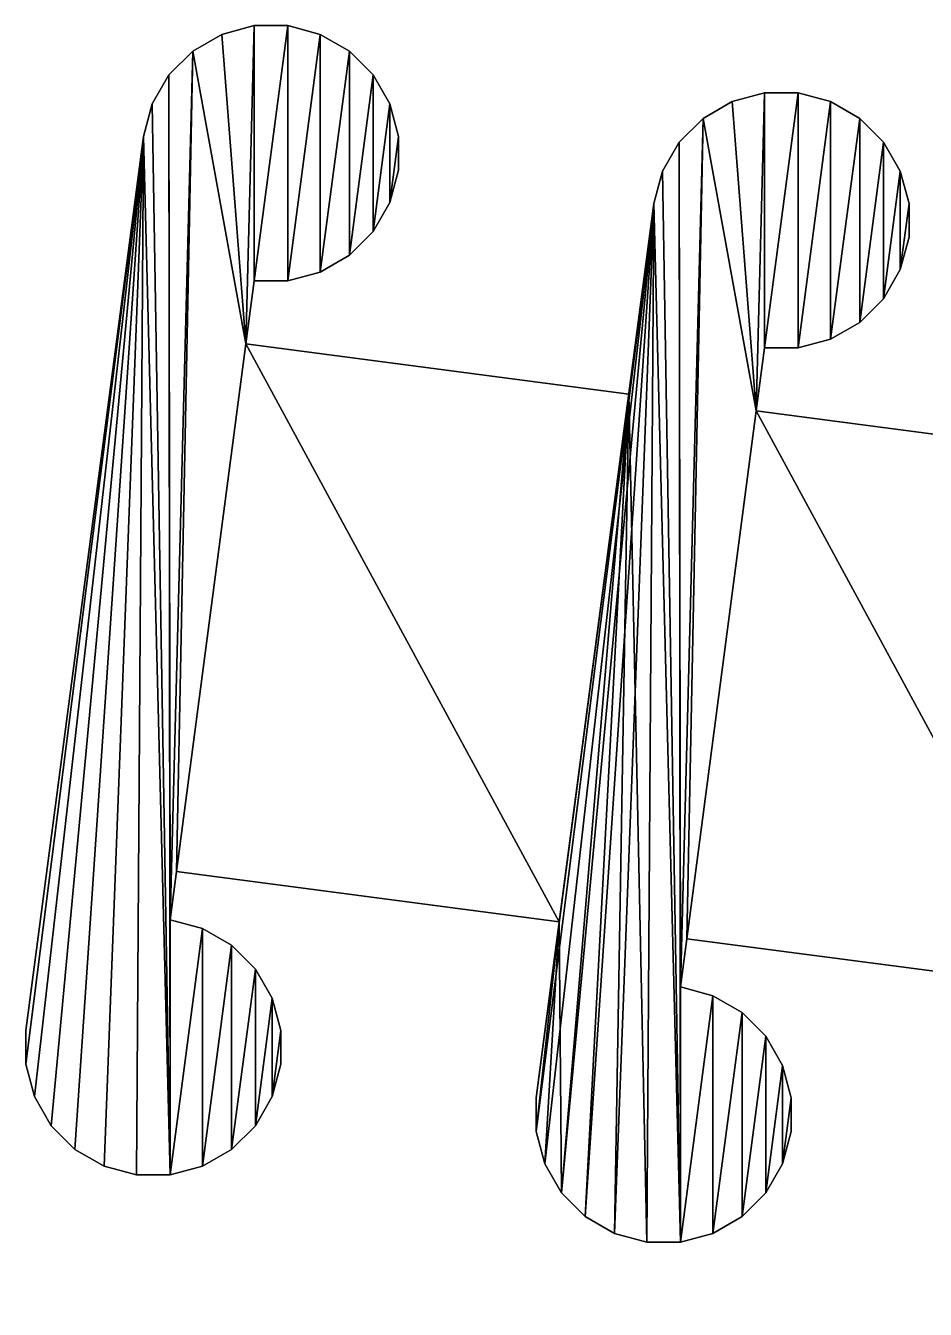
# Model space of a CAD drawing. Extents: x 0 to 417, y 0 to 203.
# Drawn here: x 223.6 to 244.57, y 173.02 to 202.95 of the extents above; entities that cross this region are included whole.
import ezdxf

# ---------------------------------------------------------------- set-up
doc = ezdxf.new("R2010")
doc.units = 0
doc.header["$LTSCALE"] = 25.4
doc.layers.get('0').update_dxf_attribs({"color": 13, "linetype": 'CONTINUOUS'})

# ---------------------------------------------------------------- blocks, each defined once
blk = doc.blocks.new('MASK_STRAP_4')
at = {"color": 0}
for p, q in [((5.327, 33.111), (5.327, 33.111, 2)), ((5.327, 33.111), (5.327, 33.111, 2)), ((6.111, 33.111), (6.111, 33.111, 2)), ((6.111, 33.111), (6.111, 33.111, 2)), ((4.571, 32.908), (4.571, 32.908, 2)), ((4.571, 32.908), (4.571, 32.908, 2)), ((6.867, 32.908), (6.867, 32.908, 2)), ((6.867, 32.908), (6.867, 32.908, 2)), ((3.893, 32.517), (3.893, 32.517, 2)), ((3.893, 32.517), (3.893, 32.517, 2)), ((7.545, 32.517), (7.545, 32.517, 2)), ((7.545, 32.517), (7.545, 32.517, 2)), ((3.339, 31.963), (3.339, 31.963, 2)), ((3.339, 31.963), (3.339, 31.963, 2)), ((8.099, 31.963), (8.099, 31.963, 2)), ((8.099, 31.963), (8.099, 31.963, 2)), ((17.225, 31.545), (17.225, 31.545, 2)), ((17.225, 31.545), (17.225, 31.545, 2)), ((18.008, 31.545), (18.008, 31.545, 2)), ((18.008, 31.545), (18.008, 31.545, 2)), ((2.947, 31.285), (2.947, 31.285, 2)), ((2.947, 31.285), (2.947, 31.285, 2)), ((8.491, 31.285), (8.491, 31.285, 2)), ((8.491, 31.285), (8.491, 31.285, 2)), ((16.468, 31.342), (16.468, 31.342, 2)), ((16.468, 31.342), (16.468, 31.342, 2)), ((18.764, 31.342), (18.764, 31.342, 2)), ((18.764, 31.342), (18.764, 31.342, 2)), ((15.79, 30.95), (15.79, 30.95, 2)), ((15.79, 30.95), (15.79, 30.95, 2)), ((19.443, 30.95), (19.443, 30.95, 2)), ((19.443, 30.95), (19.443, 30.95, 2)), ((2.745, 30.528), (2.745, 30.528, 2)), ((2.745, 30.528), (2.745, 30.528, 2)), ((8.693, 30.528), (8.693, 30.528, 2)), ((8.693, 30.528), (8.693, 30.528, 2)), ((15.236, 30.397), (15.236, 30.397, 2)), ((15.236, 30.397), (15.236, 30.397, 2)), ((19.996, 30.397), (19.996, 30.397, 2)), ((19.996, 30.397), (19.996, 30.397, 2)), ((8.693, 29.745), (8.693, 29.745, 2)), ((8.693, 29.745), (8.693, 29.745, 2)), ((14.845, 29.718), (14.845, 29.718, 2)), ((14.845, 29.718), (14.845, 29.718, 2)), ((20.388, 29.718), (20.388, 29.718, 2)), ((20.388, 29.718), (20.388, 29.718, 2)), ((8.491, 28.989), (8.491, 28.989, 2)), ((8.491, 28.989), (8.491, 28.989, 2)), ((14.642, 28.962), (14.642, 28.962, 2)), ((14.642, 28.962), (14.642, 28.962, 2)), ((20.591, 28.962), (20.591, 28.962, 2)), ((20.591, 28.962), (20.591, 28.962, 2)), ((8.099, 28.31), (8.099, 28.31, 2)), ((8.099, 28.31), (8.099, 28.31, 2)), ((20.591, 28.179), (20.591, 28.179, 2)), ((20.591, 28.179), (20.591, 28.179, 2)), ((7.545, 27.757), (7.545, 27.757, 2)), ((7.545, 27.757), (7.545, 27.757, 2)), ((6.867, 27.365), (6.867, 27.365, 2)), ((6.867, 27.365), (6.867, 27.365, 2)), ((20.388, 27.422), (20.388, 27.422, 2)), ((20.388, 27.422), (20.388, 27.422, 2)), ((5.327, 27.162), (5.327, 27.162, 2)), ((5.327, 27.162), (5.327, 27.162, 2)), ((6.111, 27.162), (6.111, 27.162, 2)), ((6.111, 27.162), (6.111, 27.162, 2)), ((19.996, 26.744), (19.996, 26.744, 2)), ((19.996, 26.744), (19.996, 26.744, 2)), ((19.443, 26.19), (19.443, 26.19, 2)), ((19.443, 26.19), (19.443, 26.19, 2)), ((18.764, 25.799), (18.764, 25.799, 2)), ((18.764, 25.799), (18.764, 25.799, 2)), ((5.134, 25.694, 2), (3.514, 13.39, 2)), ((5.134, 25.694, 1), (3.514, 13.39, 1)), ((5.134, 25.694, 1), (3.514, 13.39, 1)), ((5.134, 25.694, 2), (3.514, 13.39, 2)), ((5.134, 25.694), (5.134, 25.694, 1)), ((5.134, 25.694), (5.134, 25.694, 1)), ((17.225, 25.596), (17.225, 25.596, 2)), ((17.225, 25.596), (17.225, 25.596, 2)), ((18.008, 25.596), (18.008, 25.596, 2)), ((18.008, 25.596), (18.008, 25.596, 2)), ((14.058, 24.522, 1), (12.438, 12.218, 1)), ((14.058, 24.522, 1), (12.438, 12.218, 1)), ((14.058, 24.522), (14.058, 24.522, 1)), ((14.058, 24.522), (14.058, 24.522, 1)), ((17.031, 24.128, 1), (15.412, 11.823, 1)), ((17.031, 24.128, 2), (15.412, 11.823, 2)), ((17.031, 24.128, 2), (15.412, 11.823, 2)), ((17.031, 24.128, 1), (15.412, 11.823, 1)), ((17.031, 24.128), (17.031, 24.128, 1)), ((17.031, 24.128), (17.031, 24.128, 1)), ((3.514, 13.39), (3.514, 13.39, 1)), ((3.514, 13.39), (3.514, 13.39, 1)), ((3.366, 12.263), (3.366, 12.263, 2)), ((3.366, 12.263), (3.366, 12.263, 2)), ((4.122, 12.06), (4.122, 12.06, 2)), ((4.122, 12.06), (4.122, 12.06, 2)), ((12.438, 12.218), (12.438, 12.218, 1)), ((12.438, 12.218), (12.438, 12.218, 1)), ((15.412, 11.823), (15.412, 11.823, 1)), ((15.412, 11.823), (15.412, 11.823, 1)), ((4.801, 11.669), (4.801, 11.669, 2)), ((4.801, 11.669), (4.801, 11.669, 2)), ((5.354, 11.115), (5.354, 11.115, 2)), ((5.354, 11.115), (5.354, 11.115, 2)), ((15.263, 10.697), (15.263, 10.697, 2)), ((15.263, 10.697), (15.263, 10.697, 2)), ((16.02, 10.494), (16.02, 10.494, 2)), ((16.02, 10.494), (16.02, 10.494, 2)), ((5.746, 10.437), (5.746, 10.437, 2)), ((5.746, 10.437), (5.746, 10.437, 2)), ((16.698, 10.102), (16.698, 10.102, 2)), ((16.698, 10.102), (16.698, 10.102, 2)), ((0, 9.68), (0, 9.68, 2)), ((0, 9.68), (0, 9.68, 2)), ((5.949, 9.68), (5.949, 9.68, 2)), ((5.949, 9.68), (5.949, 9.68, 2)), ((17.252, 9.549), (17.252, 9.549, 2)), ((17.252, 9.549), (17.252, 9.549, 2)), ((0, 8.897), (0, 8.897, 2)), ((0, 8.897), (0, 8.897, 2)), ((5.949, 8.897), (5.949, 8.897, 2)), ((5.949, 8.897), (5.949, 8.897, 2)), ((17.643, 8.87), (17.643, 8.87, 2)), ((17.643, 8.87), (17.643, 8.87, 2)), ((0.203, 8.14), (0.203, 8.14, 2)), ((0.203, 8.14), (0.203, 8.14, 2)), ((5.746, 8.14), (5.746, 8.14, 2)), ((5.746, 8.14), (5.746, 8.14, 2)), ((11.897, 8.114), (11.897, 8.114, 2)), ((11.897, 8.114), (11.897, 8.114, 2)), ((17.846, 8.114), (17.846, 8.114, 2)), ((17.846, 8.114), (17.846, 8.114, 2)), ((0.594, 7.462), (0.594, 7.462, 2)), ((0.594, 7.462), (0.594, 7.462, 2)), ((5.354, 7.462), (5.354, 7.462, 2)), ((5.354, 7.462), (5.354, 7.462, 2)), ((11.897, 7.331), (11.897, 7.331, 2)), ((11.897, 7.331), (11.897, 7.331, 2)), ((17.846, 7.331), (17.846, 7.331, 2)), ((17.846, 7.331), (17.846, 7.331, 2)), ((1.148, 6.908), (1.148, 6.908, 2)), ((1.148, 6.908), (1.148, 6.908, 2)), ((4.801, 6.908), (4.801, 6.908, 2)), ((4.801, 6.908), (4.801, 6.908, 2)), ((1.826, 6.517), (1.826, 6.517, 2)), ((1.826, 6.517), (1.826, 6.517, 2)), ((2.583, 6.314), (2.583, 6.314, 2)), ((2.583, 6.314), (2.583, 6.314, 2)), ((3.366, 6.314), (3.366, 6.314, 2)), ((3.366, 6.314), (3.366, 6.314, 2)), ((4.122, 6.517), (4.122, 6.517, 2)), ((4.122, 6.517), (4.122, 6.517, 2)), ((12.1, 6.574), (12.1, 6.574, 2)), ((12.1, 6.574), (12.1, 6.574, 2)), ((17.643, 6.574), (17.643, 6.574, 2)), ((17.643, 6.574), (17.643, 6.574, 2)), ((12.492, 5.896), (12.492, 5.896, 2)), ((12.492, 5.896), (12.492, 5.896, 2)), ((17.252, 5.896), (17.252, 5.896, 2)), ((17.252, 5.896), (17.252, 5.896, 2)), ((13.045, 5.342), (13.045, 5.342, 2)), ((13.045, 5.342), (13.045, 5.342, 2)), ((16.698, 5.342), (16.698, 5.342, 2)), ((16.698, 5.342), (16.698, 5.342, 2)), ((13.724, 4.951), (13.724, 4.951, 2)), ((13.724, 4.951), (13.724, 4.951, 2)), ((16.02, 4.951), (16.02, 4.951, 2)), ((16.02, 4.951), (16.02, 4.951, 2)), ((14.48, 4.748), (14.48, 4.748, 2)), ((14.48, 4.748), (14.48, 4.748, 2)), ((15.263, 4.748), (15.263, 4.748, 2)), ((15.263, 4.748), (15.263, 4.748, 2))]:
    blk.add_line(p, q, dxfattribs=at)
mesh = blk.add_polyface(dxfattribs=at)
corners = [(5.327, 33.111), (5.134, 25.694), (4.571, 32.908), (5.327, 27.162), (6.111, 33.111), (6.111, 27.162), (6.867, 32.908), (6.867, 27.365), (7.545, 32.517), (7.545, 27.757), (8.099, 31.963), (8.099, 28.31), (8.491, 31.285), (8.491, 28.989), (8.693, 30.528), (8.693, 29.745), (2.745, 30.528), (0, 8.897), (0, 9.68), (0.203, 8.14), (0.594, 7.462), (1.148, 6.908), (1.826, 6.517), (2.583, 6.314), (3.366, 6.314), (2.947, 31.285), (3.339, 31.963), (3.366, 12.263), (4.122, 12.06), (4.122, 6.517), (4.801, 11.669), (4.801, 6.908), (5.354, 11.115), (5.354, 7.462), (5.746, 10.437), (5.746, 8.14), (5.949, 9.68), (5.949, 8.897), (15.79, 30.95), (15.263, 10.697), (15.236, 30.397), (15.412, 11.823), (17.031, 24.128), (16.468, 31.342), (3.893, 32.517), (3.514, 13.39), (12.438, 12.218), (14.058, 24.522), (12.492, 5.896), (13.045, 5.342), (13.724, 4.951), (14.48, 4.748), (14.642, 28.962), (15.263, 4.748), (14.845, 29.718), (16.02, 10.494), (16.02, 4.951), (16.698, 10.102), (11.897, 7.331), (11.897, 8.114), (12.1, 6.574)]
mesh.append_faces([[corners[k] for k in face] for face in [(13, 14, 15), (16, 17, 18), (35, 36, 37), (46, 58, 59)]], dxfattribs={"vtx0": -1, "color": 0})
mesh.append_faces([[corners[k] for k in face] for face in [(0, 1, 2), (1, 0, 3), (3, 4, 5), (5, 6, 7), (7, 8, 9), (9, 10, 11), (11, 12, 13), (17, 16, 19), (19, 16, 20), (20, 16, 21), (21, 16, 22), (22, 16, 23), (23, 16, 24), (24, 28, 29), (29, 30, 31), (31, 32, 33), (33, 34, 35), (38, 39, 40), (39, 38, 41), (44, 27, 26), (27, 44, 45), (45, 1, 46), (48, 47, 49), (49, 47, 50), (50, 47, 51), (51, 52, 53), (53, 55, 56), (58, 46, 60), (60, 46, 48)]], dxfattribs={"vtx0": -1, "vtx1": -1, "color": 0})
mesh.append_faces([[corners[k] for k in face] for face in [(24, 26, 27), (41, 38, 42), (45, 44, 1), (46, 47, 48), (53, 40, 39)]], dxfattribs={"vtx0": -1, "vtx1": -1, "vtx2": -1, "color": 0})
mesh.append_faces([[corners[k] for k in face] for face in [(3, 0, 4), (5, 4, 6), (7, 6, 8), (9, 8, 10), (11, 10, 12), (13, 12, 14), (24, 16, 25), (24, 25, 26), (24, 27, 28), (29, 28, 30), (31, 30, 32), (33, 32, 34), (35, 34, 36), (42, 38, 43), (1, 44, 2), (46, 1, 47), (51, 47, 52), (53, 52, 54), (53, 54, 40), (53, 39, 55), (56, 55, 57)]], dxfattribs={"vtx0": -1, "vtx2": -1, "color": 0})
mesh = blk.add_polyface(dxfattribs=at)
corners = [(3.366, 12.263, 2), (3.893, 32.517, 2), (3.339, 31.963, 2), (3.514, 13.39, 2), (5.134, 25.694, 2), (4.571, 32.908, 2), (5.327, 33.111, 2), (5.327, 27.162, 2), (6.111, 33.111, 2), (6.111, 27.162, 2), (6.867, 32.908, 2), (6.867, 27.365, 2), (7.545, 32.517, 2), (7.545, 27.757, 2), (8.099, 31.963, 2), (8.099, 28.31, 2), (8.491, 31.285, 2), (8.491, 28.989, 2), (8.693, 30.528, 2), (8.693, 29.745, 2), (0, 8.897, 2), (2.745, 30.528, 2), (0, 9.68, 2), (0.203, 8.14, 2), (0.594, 7.462, 2), (1.148, 6.908, 2), (1.826, 6.517, 2), (2.583, 6.314, 2), (3.366, 6.314, 2), (2.947, 31.285, 2), (4.122, 12.06, 2), (4.122, 6.517, 2), (4.801, 11.669, 2), (4.801, 6.908, 2), (5.354, 11.115, 2), (5.354, 7.462, 2), (5.746, 10.437, 2), (5.746, 8.14, 2), (5.949, 9.68, 2), (5.949, 8.897, 2)]
mesh.append_faces([[corners[k] for k in face] for face in [(18, 17, 19), (20, 21, 22), (38, 37, 39)]], dxfattribs={"vtx0": -1, "color": 0})
mesh.append_faces([[corners[k] for k in face] for face in [(1, 4, 5), (5, 4, 6), (6, 7, 8), (8, 9, 10), (10, 11, 12), (12, 13, 14), (14, 15, 16), (16, 17, 18), (21, 28, 29), (29, 28, 2), (0, 28, 30), (30, 31, 32), (32, 33, 34), (34, 35, 36), (36, 37, 38)]], dxfattribs={"vtx0": -1, "vtx1": -1, "color": 0})
mesh.append_faces([[corners[k] for k in face] for face in [(2, 28, 0)]], dxfattribs={"vtx0": -1, "vtx1": -1, "vtx2": -1, "color": 0})
mesh.append_faces([[corners[k] for k in face] for face in [(0, 1, 2), (1, 0, 3), (1, 3, 4), (6, 4, 7), (8, 7, 9), (10, 9, 11), (12, 11, 13), (14, 13, 15), (16, 15, 17), (21, 20, 23), (21, 23, 24), (21, 24, 25), (21, 25, 26), (21, 26, 27), (21, 27, 28), (30, 28, 31), (32, 31, 33), (34, 33, 35), (36, 35, 37)]], dxfattribs={"vtx0": -1, "vtx2": -1, "color": 0})
mesh = blk.add_polyface(dxfattribs=at)
corners = [(4.571, 32.908, 2), (5.327, 33.111), (4.571, 32.908), (5.327, 33.111, 2)]
mesh.append_faces([[corners[k] for k in face] for face in [(0, 1, 2), (1, 0, 3)]], dxfattribs={"vtx0": -1, "color": 0})
mesh = blk.add_polyface(dxfattribs=at)
corners = [(5.327, 33.111, 2), (6.111, 33.111), (5.327, 33.111), (6.111, 33.111, 2)]
mesh.append_faces([[corners[k] for k in face] for face in [(0, 1, 2), (1, 0, 3)]], dxfattribs={"vtx0": -1, "color": 0})
mesh = blk.add_polyface(dxfattribs=at)
corners = [(6.111, 33.111, 2), (6.867, 32.908), (6.111, 33.111), (6.867, 32.908, 2)]
mesh.append_faces([[corners[k] for k in face] for face in [(0, 1, 2), (1, 0, 3)]], dxfattribs={"vtx0": -1, "color": 0})
mesh = blk.add_polyface(dxfattribs=at)
corners = [(3.893, 32.517, 2), (4.571, 32.908), (3.893, 32.517), (4.571, 32.908, 2)]
mesh.append_faces([[corners[k] for k in face] for face in [(0, 1, 2), (1, 0, 3)]], dxfattribs={"vtx0": -1, "color": 0})
mesh = blk.add_polyface(dxfattribs=at)
corners = [(6.867, 32.908, 2), (7.545, 32.517), (6.867, 32.908), (7.545, 32.517, 2)]
mesh.append_faces([[corners[k] for k in face] for face in [(0, 1, 2), (1, 0, 3)]], dxfattribs={"vtx0": -1, "color": 0})
mesh = blk.add_polyface(dxfattribs=at)
corners = [(3.893, 32.517, 2), (3.339, 31.963), (3.339, 31.963, 2), (3.893, 32.517)]
mesh.append_faces([[corners[k] for k in face] for face in [(0, 1, 2), (1, 0, 3)]], dxfattribs={"vtx0": -1, "color": 0})
mesh = blk.add_polyface(dxfattribs=at)
corners = [(7.545, 32.517, 2), (8.099, 31.963), (7.545, 32.517), (8.099, 31.963, 2)]
mesh.append_faces([[corners[k] for k in face] for face in [(0, 1, 2), (1, 0, 3)]], dxfattribs={"vtx0": -1, "color": 0})
mesh = blk.add_polyface(dxfattribs=at)
corners = [(3.339, 31.963, 2), (2.947, 31.285), (2.947, 31.285, 2), (3.339, 31.963)]
mesh.append_faces([[corners[k] for k in face] for face in [(0, 1, 2), (1, 0, 3)]], dxfattribs={"vtx0": -1, "color": 0})
mesh = blk.add_polyface(dxfattribs=at)
corners = [(8.099, 31.963), (8.491, 31.285, 2), (8.491, 31.285), (8.099, 31.963, 2)]
mesh.append_faces([[corners[k] for k in face] for face in [(0, 1, 2), (1, 0, 3)]], dxfattribs={"vtx0": -1, "color": 0})
mesh = blk.add_polyface(dxfattribs=at)
corners = [(15.263, 10.697, 2), (15.79, 30.95, 2), (15.236, 30.397, 2), (15.412, 11.823, 2), (17.031, 24.128, 2), (16.468, 31.342, 2), (17.225, 31.545, 2), (17.225, 25.596, 2), (18.008, 31.545, 2), (18.008, 25.596, 2), (18.764, 31.342, 2), (18.764, 25.799, 2), (19.443, 30.95, 2), (19.443, 26.19, 2), (19.996, 30.397, 2), (19.996, 26.744, 2), (20.388, 29.718, 2), (20.388, 27.422, 2), (20.591, 28.962, 2), (20.591, 28.179, 2), (11.897, 7.331, 2), (14.642, 28.962, 2), (11.897, 8.114, 2), (12.1, 6.574, 2), (12.492, 5.896, 2), (13.045, 5.342, 2), (13.724, 4.951, 2), (14.48, 4.748, 2), (15.263, 4.748, 2), (14.845, 29.718, 2), (16.02, 10.494, 2), (16.02, 4.951, 2), (16.698, 10.102, 2), (16.698, 5.342, 2), (17.252, 9.549, 2), (17.252, 5.896, 2), (17.643, 8.87, 2), (17.643, 6.574, 2), (17.846, 8.114, 2), (17.846, 7.331, 2)]
mesh.append_faces([[corners[k] for k in face] for face in [(18, 17, 19), (20, 21, 22), (38, 37, 39)]], dxfattribs={"vtx0": -1, "color": 0})
mesh.append_faces([[corners[k] for k in face] for face in [(1, 4, 5), (5, 4, 6), (6, 7, 8), (8, 9, 10), (10, 11, 12), (12, 13, 14), (14, 15, 16), (16, 17, 18), (21, 28, 29), (29, 28, 2), (0, 28, 30), (30, 31, 32), (32, 33, 34), (34, 35, 36), (36, 37, 38)]], dxfattribs={"vtx0": -1, "vtx1": -1, "color": 0})
mesh.append_faces([[corners[k] for k in face] for face in [(2, 28, 0)]], dxfattribs={"vtx0": -1, "vtx1": -1, "vtx2": -1, "color": 0})
mesh.append_faces([[corners[k] for k in face] for face in [(0, 1, 2), (1, 0, 3), (1, 3, 4), (6, 4, 7), (8, 7, 9), (10, 9, 11), (12, 11, 13), (14, 13, 15), (16, 15, 17), (21, 20, 23), (21, 23, 24), (21, 24, 25), (21, 25, 26), (21, 26, 27), (21, 27, 28), (30, 28, 31), (32, 31, 33), (34, 33, 35), (36, 35, 37)]], dxfattribs={"vtx0": -1, "vtx2": -1, "color": 0})
mesh = blk.add_polyface(dxfattribs=at)
corners = [(17.225, 31.545), (17.031, 24.128), (16.468, 31.342), (17.225, 25.596), (18.008, 31.545), (18.008, 25.596), (18.764, 31.342), (18.764, 25.799), (19.443, 30.95), (19.443, 26.19), (19.996, 30.397), (19.996, 26.744), (20.388, 29.718), (20.388, 27.422), (20.591, 28.962), (20.591, 28.179), (29.122, 29.978), (28.929, 22.566), (28.366, 29.776), (29.122, 24.03), (29.905, 29.978), (29.905, 24.03), (30.662, 29.776), (30.662, 24.232), (31.34, 29.384), (31.34, 24.624), (31.894, 28.83), (31.894, 25.178), (15.412, 11.823), (24.335, 10.652), (25.955, 22.956), (24.389, 4.33), (24.943, 3.776), (25.621, 3.384), (26.377, 3.182), (26.539, 27.396), (27.161, 3.182), (26.742, 28.152), (27.134, 28.83), (27.161, 9.13), (27.917, 8.928), (27.917, 3.384), (28.595, 8.536), (28.595, 3.776), (29.149, 7.982), (29.149, 4.33), (29.541, 7.304), (29.541, 5.008), (29.743, 6.547), (29.743, 5.764), (23.795, 5.764), (23.795, 6.547), (23.997, 5.008), (27.687, 29.384), (27.309, 10.261), (36.233, 9.09), (16.02, 4.951), (16.698, 10.102), (16.698, 5.342), (17.252, 9.549), (17.252, 5.896), (17.643, 8.87), (17.643, 6.574), (17.846, 8.114), (17.846, 7.331)]
mesh.append_faces([[corners[k] for k in face] for face in [(13, 14, 15), (47, 48, 49), (29, 50, 51), (62, 63, 64)]], dxfattribs={"vtx0": -1, "color": 0})
mesh.append_faces([[corners[k] for k in face] for face in [(0, 1, 2), (1, 0, 3), (3, 4, 5), (5, 6, 7), (7, 8, 9), (9, 10, 11), (11, 12, 13), (16, 17, 18), (17, 16, 19), (19, 20, 21), (21, 22, 23), (23, 24, 25), (25, 26, 27), (28, 1, 29), (31, 30, 32), (32, 30, 33), (33, 30, 34), (34, 35, 36), (36, 40, 41), (41, 42, 43), (43, 44, 45), (45, 46, 47), (50, 29, 52), (52, 29, 31), (53, 39, 38), (39, 53, 54), (54, 17, 55), (56, 57, 58), (58, 59, 60), (60, 61, 62)]], dxfattribs={"vtx0": -1, "vtx1": -1, "color": 0})
mesh.append_faces([[corners[k] for k in face] for face in [(29, 30, 31), (36, 38, 39), (54, 53, 17)]], dxfattribs={"vtx0": -1, "vtx1": -1, "vtx2": -1, "color": 0})
mesh.append_faces([[corners[k] for k in face] for face in [(3, 0, 4), (5, 4, 6), (7, 6, 8), (9, 8, 10), (11, 10, 12), (13, 12, 14), (19, 16, 20), (21, 20, 22), (23, 22, 24), (25, 24, 26), (29, 1, 30), (34, 30, 35), (36, 35, 37), (36, 37, 38), (36, 39, 40), (41, 40, 42), (43, 42, 44), (45, 44, 46), (47, 46, 48), (17, 53, 18), (58, 57, 59), (60, 59, 61), (62, 61, 63)]], dxfattribs={"vtx0": -1, "vtx2": -1, "color": 0})
mesh = blk.add_polyface(dxfattribs=at)
corners = [(16.468, 31.342, 2), (17.225, 31.545), (16.468, 31.342), (17.225, 31.545, 2)]
mesh.append_faces([[corners[k] for k in face] for face in [(0, 1, 2), (1, 0, 3)]], dxfattribs={"vtx0": -1, "color": 0})
mesh = blk.add_polyface(dxfattribs=at)
corners = [(17.225, 31.545, 2), (18.008, 31.545), (17.225, 31.545), (18.008, 31.545, 2)]
mesh.append_faces([[corners[k] for k in face] for face in [(0, 1, 2), (1, 0, 3)]], dxfattribs={"vtx0": -1, "color": 0})
mesh = blk.add_polyface(dxfattribs=at)
corners = [(18.008, 31.545, 2), (18.764, 31.342), (18.008, 31.545), (18.764, 31.342, 2)]
mesh.append_faces([[corners[k] for k in face] for face in [(0, 1, 2), (1, 0, 3)]], dxfattribs={"vtx0": -1, "color": 0})
mesh = blk.add_polyface(dxfattribs=at)
corners = [(2.947, 31.285, 2), (2.745, 30.528), (2.745, 30.528, 2), (2.947, 31.285)]
mesh.append_faces([[corners[k] for k in face] for face in [(0, 1, 2), (1, 0, 3)]], dxfattribs={"vtx0": -1, "color": 0})
mesh = blk.add_polyface(dxfattribs=at)
corners = [(8.491, 31.285), (8.693, 30.528, 2), (8.693, 30.528), (8.491, 31.285, 2)]
mesh.append_faces([[corners[k] for k in face] for face in [(0, 1, 2), (1, 0, 3)]], dxfattribs={"vtx0": -1, "color": 0})
mesh = blk.add_polyface(dxfattribs=at)
corners = [(15.79, 30.95, 2), (16.468, 31.342), (15.79, 30.95), (16.468, 31.342, 2)]
mesh.append_faces([[corners[k] for k in face] for face in [(0, 1, 2), (1, 0, 3)]], dxfattribs={"vtx0": -1, "color": 0})
mesh = blk.add_polyface(dxfattribs=at)
corners = [(18.764, 31.342, 2), (19.443, 30.95), (18.764, 31.342), (19.443, 30.95, 2)]
mesh.append_faces([[corners[k] for k in face] for face in [(0, 1, 2), (1, 0, 3)]], dxfattribs={"vtx0": -1, "color": 0})
mesh = blk.add_polyface(dxfattribs=at)
corners = [(15.79, 30.95, 2), (15.236, 30.397), (15.236, 30.397, 2), (15.79, 30.95)]
mesh.append_faces([[corners[k] for k in face] for face in [(0, 1, 2), (1, 0, 3)]], dxfattribs={"vtx0": -1, "color": 0})
mesh = blk.add_polyface(dxfattribs=at)
corners = [(19.443, 30.95, 2), (19.996, 30.397), (19.443, 30.95), (19.996, 30.397, 2)]
mesh.append_faces([[corners[k] for k in face] for face in [(0, 1, 2), (1, 0, 3)]], dxfattribs={"vtx0": -1, "color": 0})
mesh = blk.add_polyface(dxfattribs=at)
corners = [(2.745, 30.528, 2), (0, 9.68), (0, 9.68, 2), (2.745, 30.528)]
mesh.append_faces([[corners[k] for k in face] for face in [(0, 1, 2), (1, 0, 3)]], dxfattribs={"vtx0": -1, "color": 0})
mesh = blk.add_polyface(dxfattribs=at)
corners = [(8.693, 30.528), (8.693, 29.745, 2), (8.693, 29.745), (8.693, 30.528, 2)]
mesh.append_faces([[corners[k] for k in face] for face in [(0, 1, 2), (1, 0, 3)]], dxfattribs={"vtx0": -1, "color": 0})
mesh = blk.add_polyface(dxfattribs=at)
corners = [(15.236, 30.397, 2), (14.845, 29.718), (14.845, 29.718, 2), (15.236, 30.397)]
mesh.append_faces([[corners[k] for k in face] for face in [(0, 1, 2), (1, 0, 3)]], dxfattribs={"vtx0": -1, "color": 0})
mesh = blk.add_polyface(dxfattribs=at)
corners = [(19.996, 30.397), (20.388, 29.718, 2), (20.388, 29.718), (19.996, 30.397, 2)]
mesh.append_faces([[corners[k] for k in face] for face in [(0, 1, 2), (1, 0, 3)]], dxfattribs={"vtx0": -1, "color": 0})
mesh = blk.add_polyface(dxfattribs=at)
corners = [(8.693, 29.745), (8.491, 28.989, 2), (8.491, 28.989), (8.693, 29.745, 2)]
mesh.append_faces([[corners[k] for k in face] for face in [(0, 1, 2), (1, 0, 3)]], dxfattribs={"vtx0": -1, "color": 0})
mesh = blk.add_polyface(dxfattribs=at)
corners = [(14.845, 29.718, 2), (14.642, 28.962), (14.642, 28.962, 2), (14.845, 29.718)]
mesh.append_faces([[corners[k] for k in face] for face in [(0, 1, 2), (1, 0, 3)]], dxfattribs={"vtx0": -1, "color": 0})
mesh = blk.add_polyface(dxfattribs=at)
corners = [(20.388, 29.718), (20.591, 28.962, 2), (20.591, 28.962), (20.388, 29.718, 2)]
mesh.append_faces([[corners[k] for k in face] for face in [(0, 1, 2), (1, 0, 3)]], dxfattribs={"vtx0": -1, "color": 0})
mesh = blk.add_polyface(dxfattribs=at)
corners = [(8.491, 28.989), (8.099, 28.31, 2), (8.099, 28.31), (8.491, 28.989, 2)]
mesh.append_faces([[corners[k] for k in face] for face in [(0, 1, 2), (1, 0, 3)]], dxfattribs={"vtx0": -1, "color": 0})
mesh = blk.add_polyface(dxfattribs=at)
corners = [(11.897, 8.114, 2), (12.438, 12.218, 1), (11.897, 8.114), (14.642, 28.962, 2), (14.058, 24.522, 1), (14.058, 24.522), (14.642, 28.962), (12.438, 12.218)]
mesh.append_faces([[corners[k] for k in face] for face in [(5, 3, 6)]], dxfattribs={"vtx0": -1, "color": 0})
mesh.append_faces([[corners[k] for k in face] for face in [(0, 1, 2), (1, 3, 4), (4, 3, 5)]], dxfattribs={"vtx0": -1, "vtx1": -1, "color": 0})
mesh.append_faces([[corners[k] for k in face] for face in [(1, 0, 3)]], dxfattribs={"vtx0": -1, "vtx2": -1, "color": 0})
mesh.append_faces([[corners[k] for k in face] for face in [(7, 2, 1)]], dxfattribs={"vtx1": -1, "color": 0})
mesh = blk.add_polyface(dxfattribs=at)
corners = [(20.591, 28.962), (20.591, 28.179, 2), (20.591, 28.179), (20.591, 28.962, 2)]
mesh.append_faces([[corners[k] for k in face] for face in [(0, 1, 2), (1, 0, 3)]], dxfattribs={"vtx0": -1, "color": 0})
mesh = blk.add_polyface(dxfattribs=at)
corners = [(8.099, 28.31), (7.545, 27.757, 2), (7.545, 27.757), (8.099, 28.31, 2)]
mesh.append_faces([[corners[k] for k in face] for face in [(0, 1, 2), (1, 0, 3)]], dxfattribs={"vtx0": -1, "color": 0})
mesh = blk.add_polyface(dxfattribs=at)
corners = [(20.591, 28.179), (20.388, 27.422, 2), (20.388, 27.422), (20.591, 28.179, 2)]
mesh.append_faces([[corners[k] for k in face] for face in [(0, 1, 2), (1, 0, 3)]], dxfattribs={"vtx0": -1, "color": 0})
mesh = blk.add_polyface(dxfattribs=at)
corners = [(7.545, 27.757, 2), (6.867, 27.365), (7.545, 27.757), (6.867, 27.365, 2)]
mesh.append_faces([[corners[k] for k in face] for face in [(0, 1, 2), (1, 0, 3)]], dxfattribs={"vtx0": -1, "color": 0})
mesh = blk.add_polyface(dxfattribs=at)
corners = [(6.867, 27.365, 2), (6.111, 27.162), (6.867, 27.365), (6.111, 27.162, 2)]
mesh.append_faces([[corners[k] for k in face] for face in [(0, 1, 2), (1, 0, 3)]], dxfattribs={"vtx0": -1, "color": 0})
mesh = blk.add_polyface(dxfattribs=at)
corners = [(20.388, 27.422), (19.996, 26.744, 2), (19.996, 26.744), (20.388, 27.422, 2)]
mesh.append_faces([[corners[k] for k in face] for face in [(0, 1, 2), (1, 0, 3)]], dxfattribs={"vtx0": -1, "color": 0})
mesh = blk.add_polyface(dxfattribs=at)
corners = [(5.327, 27.162), (5.134, 25.694, 1), (5.134, 25.694), (5.134, 25.694, 2), (5.327, 27.162, 2), (3.514, 13.39), (3.366, 12.263, 2), (3.366, 12.263), (3.514, 13.39, 2), (3.514, 13.39, 1)]
mesh.append_faces([[corners[k] for k in face] for face in [(0, 1, 2), (3, 0, 4), (5, 6, 7)]], dxfattribs={"vtx0": -1, "color": 0})
mesh.append_faces([[corners[k] for k in face] for face in [(6, 5, 8), (8, 1, 3)]], dxfattribs={"vtx0": -1, "vtx1": -1, "color": 0})
mesh.append_faces([[corners[k] for k in face] for face in [(1, 0, 3)]], dxfattribs={"vtx0": -1, "vtx1": -1, "vtx2": -1, "color": 0})
mesh.append_faces([[corners[k] for k in face] for face in [(8, 5, 9), (8, 9, 1)]], dxfattribs={"vtx0": -1, "vtx2": -1, "color": 0})
mesh = blk.add_polyface(dxfattribs=at)
corners = [(6.111, 27.162, 2), (5.327, 27.162), (6.111, 27.162), (5.327, 27.162, 2)]
mesh.append_faces([[corners[k] for k in face] for face in [(0, 1, 2), (1, 0, 3)]], dxfattribs={"vtx0": -1, "color": 0})
mesh = blk.add_polyface(dxfattribs=at)
corners = [(19.996, 26.744), (19.443, 26.19, 2), (19.443, 26.19), (19.996, 26.744, 2)]
mesh.append_faces([[corners[k] for k in face] for face in [(0, 1, 2), (1, 0, 3)]], dxfattribs={"vtx0": -1, "color": 0})
mesh = blk.add_polyface(dxfattribs=at)
corners = [(19.443, 26.19, 2), (18.764, 25.799), (19.443, 26.19), (18.764, 25.799, 2)]
mesh.append_faces([[corners[k] for k in face] for face in [(0, 1, 2), (1, 0, 3)]], dxfattribs={"vtx0": -1, "color": 0})
mesh = blk.add_polyface(dxfattribs=at)
corners = [(18.764, 25.799, 2), (18.008, 25.596), (18.764, 25.799), (18.008, 25.596, 2)]
mesh.append_faces([[corners[k] for k in face] for face in [(0, 1, 2), (1, 0, 3)]], dxfattribs={"vtx0": -1, "color": 0})
mesh = blk.add_polyface(dxfattribs=at)
corners = [(12.438, 12.218, 1), (5.134, 25.694, 1), (3.514, 13.39, 1), (14.058, 24.522, 1)]
mesh.append_faces([[corners[k] for k in face] for face in [(0, 1, 2), (1, 0, 3)]], dxfattribs={"vtx0": -1, "color": 0})
mesh = blk.add_polyface(dxfattribs=at)
corners = [(5.134, 25.694, 1), (14.058, 24.522), (5.134, 25.694), (14.058, 24.522, 1)]
mesh.append_faces([[corners[k] for k in face] for face in [(0, 1, 2), (1, 0, 3)]], dxfattribs={"vtx0": -1, "color": 0})
mesh = blk.add_polyface(dxfattribs=at)
corners = [(17.225, 25.596), (17.031, 24.128, 1), (17.031, 24.128), (17.031, 24.128, 2), (17.225, 25.596, 2), (15.412, 11.823), (15.263, 10.697, 2), (15.263, 10.697), (15.412, 11.823, 2), (15.412, 11.823, 1)]
mesh.append_faces([[corners[k] for k in face] for face in [(0, 1, 2), (3, 0, 4), (5, 6, 7)]], dxfattribs={"vtx0": -1, "color": 0})
mesh.append_faces([[corners[k] for k in face] for face in [(6, 5, 8), (8, 1, 3)]], dxfattribs={"vtx0": -1, "vtx1": -1, "color": 0})
mesh.append_faces([[corners[k] for k in face] for face in [(1, 0, 3)]], dxfattribs={"vtx0": -1, "vtx1": -1, "vtx2": -1, "color": 0})
mesh.append_faces([[corners[k] for k in face] for face in [(8, 5, 9), (8, 9, 1)]], dxfattribs={"vtx0": -1, "vtx2": -1, "color": 0})
mesh = blk.add_polyface(dxfattribs=at)
corners = [(18.008, 25.596, 2), (17.225, 25.596), (18.008, 25.596), (17.225, 25.596, 2)]
mesh.append_faces([[corners[k] for k in face] for face in [(0, 1, 2), (1, 0, 3)]], dxfattribs={"vtx0": -1, "color": 0})
mesh = blk.add_polyface(dxfattribs=at)
corners = [(24.335, 10.652, 1), (17.031, 24.128, 1), (15.412, 11.823, 1), (25.955, 22.956, 1)]
mesh.append_faces([[corners[k] for k in face] for face in [(0, 1, 2), (1, 0, 3)]], dxfattribs={"vtx0": -1, "color": 0})
mesh = blk.add_polyface(dxfattribs=at)
corners = [(17.031, 24.128, 1), (25.955, 22.956), (17.031, 24.128), (25.955, 22.956, 1)]
mesh.append_faces([[corners[k] for k in face] for face in [(0, 1, 2), (1, 0, 3)]], dxfattribs={"vtx0": -1, "color": 0})
mesh = blk.add_polyface(dxfattribs=at)
corners = [(12.438, 12.218, 1), (3.514, 13.39), (12.438, 12.218), (3.514, 13.39, 1)]
mesh.append_faces([[corners[k] for k in face] for face in [(0, 1, 2), (1, 0, 3)]], dxfattribs={"vtx0": -1, "color": 0})
mesh = blk.add_polyface(dxfattribs=at)
corners = [(3.366, 12.263, 2), (4.122, 12.06), (3.366, 12.263), (4.122, 12.06, 2)]
mesh.append_faces([[corners[k] for k in face] for face in [(0, 1, 2), (1, 0, 3)]], dxfattribs={"vtx0": -1, "color": 0})
mesh = blk.add_polyface(dxfattribs=at)
corners = [(4.122, 12.06, 2), (4.801, 11.669), (4.122, 12.06), (4.801, 11.669, 2)]
mesh.append_faces([[corners[k] for k in face] for face in [(0, 1, 2), (1, 0, 3)]], dxfattribs={"vtx0": -1, "color": 0})
mesh = blk.add_polyface(dxfattribs=at)
corners = [(24.335, 10.652, 1), (15.412, 11.823), (24.335, 10.652), (15.412, 11.823, 1)]
mesh.append_faces([[corners[k] for k in face] for face in [(0, 1, 2), (1, 0, 3)]], dxfattribs={"vtx0": -1, "color": 0})
mesh = blk.add_polyface(dxfattribs=at)
corners = [(4.801, 11.669, 2), (5.354, 11.115), (4.801, 11.669), (5.354, 11.115, 2)]
mesh.append_faces([[corners[k] for k in face] for face in [(0, 1, 2), (1, 0, 3)]], dxfattribs={"vtx0": -1, "color": 0})
mesh = blk.add_polyface(dxfattribs=at)
corners = [(5.354, 11.115), (5.746, 10.437, 2), (5.746, 10.437), (5.354, 11.115, 2)]
mesh.append_faces([[corners[k] for k in face] for face in [(0, 1, 2), (1, 0, 3)]], dxfattribs={"vtx0": -1, "color": 0})
mesh = blk.add_polyface(dxfattribs=at)
corners = [(15.263, 10.697, 2), (16.02, 10.494), (15.263, 10.697), (16.02, 10.494, 2)]
mesh.append_faces([[corners[k] for k in face] for face in [(0, 1, 2), (1, 0, 3)]], dxfattribs={"vtx0": -1, "color": 0})
mesh = blk.add_polyface(dxfattribs=at)
corners = [(16.02, 10.494, 2), (16.698, 10.102), (16.02, 10.494), (16.698, 10.102, 2)]
mesh.append_faces([[corners[k] for k in face] for face in [(0, 1, 2), (1, 0, 3)]], dxfattribs={"vtx0": -1, "color": 0})
mesh = blk.add_polyface(dxfattribs=at)
corners = [(5.746, 10.437), (5.949, 9.68, 2), (5.949, 9.68), (5.746, 10.437, 2)]
mesh.append_faces([[corners[k] for k in face] for face in [(0, 1, 2), (1, 0, 3)]], dxfattribs={"vtx0": -1, "color": 0})
mesh = blk.add_polyface(dxfattribs=at)
corners = [(16.698, 10.102, 2), (17.252, 9.549), (16.698, 10.102), (17.252, 9.549, 2)]
mesh.append_faces([[corners[k] for k in face] for face in [(0, 1, 2), (1, 0, 3)]], dxfattribs={"vtx0": -1, "color": 0})
mesh = blk.add_polyface(dxfattribs=at)
corners = [(0, 9.68, 2), (0, 8.897), (0, 8.897, 2), (0, 9.68)]
mesh.append_faces([[corners[k] for k in face] for face in [(0, 1, 2), (1, 0, 3)]], dxfattribs={"vtx0": -1, "color": 0})
mesh = blk.add_polyface(dxfattribs=at)
corners = [(5.949, 9.68), (5.949, 8.897, 2), (5.949, 8.897), (5.949, 9.68, 2)]
mesh.append_faces([[corners[k] for k in face] for face in [(0, 1, 2), (1, 0, 3)]], dxfattribs={"vtx0": -1, "color": 0})
mesh = blk.add_polyface(dxfattribs=at)
corners = [(17.252, 9.549), (17.643, 8.87, 2), (17.643, 8.87), (17.252, 9.549, 2)]
mesh.append_faces([[corners[k] for k in face] for face in [(0, 1, 2), (1, 0, 3)]], dxfattribs={"vtx0": -1, "color": 0})
mesh = blk.add_polyface(dxfattribs=at)
corners = [(0, 8.897, 2), (0.203, 8.14), (0.203, 8.14, 2), (0, 8.897)]
mesh.append_faces([[corners[k] for k in face] for face in [(0, 1, 2), (1, 0, 3)]], dxfattribs={"vtx0": -1, "color": 0})
mesh = blk.add_polyface(dxfattribs=at)
corners = [(5.949, 8.897), (5.746, 8.14, 2), (5.746, 8.14), (5.949, 8.897, 2)]
mesh.append_faces([[corners[k] for k in face] for face in [(0, 1, 2), (1, 0, 3)]], dxfattribs={"vtx0": -1, "color": 0})
mesh = blk.add_polyface(dxfattribs=at)
corners = [(17.643, 8.87), (17.846, 8.114, 2), (17.846, 8.114), (17.643, 8.87, 2)]
mesh.append_faces([[corners[k] for k in face] for face in [(0, 1, 2), (1, 0, 3)]], dxfattribs={"vtx0": -1, "color": 0})
mesh = blk.add_polyface(dxfattribs=at)
corners = [(0.203, 8.14, 2), (0.594, 7.462), (0.594, 7.462, 2), (0.203, 8.14)]
mesh.append_faces([[corners[k] for k in face] for face in [(0, 1, 2), (1, 0, 3)]], dxfattribs={"vtx0": -1, "color": 0})
mesh = blk.add_polyface(dxfattribs=at)
corners = [(5.746, 8.14), (5.354, 7.462, 2), (5.354, 7.462), (5.746, 8.14, 2)]
mesh.append_faces([[corners[k] for k in face] for face in [(0, 1, 2), (1, 0, 3)]], dxfattribs={"vtx0": -1, "color": 0})
mesh = blk.add_polyface(dxfattribs=at)
corners = [(11.897, 8.114, 2), (11.897, 7.331), (11.897, 7.331, 2), (11.897, 8.114)]
mesh.append_faces([[corners[k] for k in face] for face in [(0, 1, 2), (1, 0, 3)]], dxfattribs={"vtx0": -1, "color": 0})
mesh = blk.add_polyface(dxfattribs=at)
corners = [(17.846, 8.114), (17.846, 7.331, 2), (17.846, 7.331), (17.846, 8.114, 2)]
mesh.append_faces([[corners[k] for k in face] for face in [(0, 1, 2), (1, 0, 3)]], dxfattribs={"vtx0": -1, "color": 0})
mesh = blk.add_polyface(dxfattribs=at)
corners = [(1.148, 6.908, 2), (0.594, 7.462), (1.148, 6.908), (0.594, 7.462, 2)]
mesh.append_faces([[corners[k] for k in face] for face in [(0, 1, 2), (1, 0, 3)]], dxfattribs={"vtx0": -1, "color": 0})
mesh = blk.add_polyface(dxfattribs=at)
corners = [(5.354, 7.462), (4.801, 6.908, 2), (4.801, 6.908), (5.354, 7.462, 2)]
mesh.append_faces([[corners[k] for k in face] for face in [(0, 1, 2), (1, 0, 3)]], dxfattribs={"vtx0": -1, "color": 0})
mesh = blk.add_polyface(dxfattribs=at)
corners = [(11.897, 7.331, 2), (12.1, 6.574), (12.1, 6.574, 2), (11.897, 7.331)]
mesh.append_faces([[corners[k] for k in face] for face in [(0, 1, 2), (1, 0, 3)]], dxfattribs={"vtx0": -1, "color": 0})
mesh = blk.add_polyface(dxfattribs=at)
corners = [(17.846, 7.331), (17.643, 6.574, 2), (17.643, 6.574), (17.846, 7.331, 2)]
mesh.append_faces([[corners[k] for k in face] for face in [(0, 1, 2), (1, 0, 3)]], dxfattribs={"vtx0": -1, "color": 0})
mesh = blk.add_polyface(dxfattribs=at)
corners = [(1.826, 6.517, 2), (1.148, 6.908), (1.826, 6.517), (1.148, 6.908, 2)]
mesh.append_faces([[corners[k] for k in face] for face in [(0, 1, 2), (1, 0, 3)]], dxfattribs={"vtx0": -1, "color": 0})
mesh = blk.add_polyface(dxfattribs=at)
corners = [(4.801, 6.908, 2), (4.122, 6.517), (4.801, 6.908), (4.122, 6.517, 2)]
mesh.append_faces([[corners[k] for k in face] for face in [(0, 1, 2), (1, 0, 3)]], dxfattribs={"vtx0": -1, "color": 0})
mesh = blk.add_polyface(dxfattribs=at)
corners = [(2.583, 6.314, 2), (1.826, 6.517), (2.583, 6.314), (1.826, 6.517, 2)]
mesh.append_faces([[corners[k] for k in face] for face in [(0, 1, 2), (1, 0, 3)]], dxfattribs={"vtx0": -1, "color": 0})
mesh = blk.add_polyface(dxfattribs=at)
corners = [(3.366, 6.314, 2), (2.583, 6.314), (3.366, 6.314), (2.583, 6.314, 2)]
mesh.append_faces([[corners[k] for k in face] for face in [(0, 1, 2), (1, 0, 3)]], dxfattribs={"vtx0": -1, "color": 0})
mesh = blk.add_polyface(dxfattribs=at)
corners = [(4.122, 6.517, 2), (3.366, 6.314), (4.122, 6.517), (3.366, 6.314, 2)]
mesh.append_faces([[corners[k] for k in face] for face in [(0, 1, 2), (1, 0, 3)]], dxfattribs={"vtx0": -1, "color": 0})
mesh = blk.add_polyface(dxfattribs=at)
corners = [(12.1, 6.574, 2), (12.492, 5.896), (12.492, 5.896, 2), (12.1, 6.574)]
mesh.append_faces([[corners[k] for k in face] for face in [(0, 1, 2), (1, 0, 3)]], dxfattribs={"vtx0": -1, "color": 0})
mesh = blk.add_polyface(dxfattribs=at)
corners = [(17.643, 6.574), (17.252, 5.896, 2), (17.252, 5.896), (17.643, 6.574, 2)]
mesh.append_faces([[corners[k] for k in face] for face in [(0, 1, 2), (1, 0, 3)]], dxfattribs={"vtx0": -1, "color": 0})
mesh = blk.add_polyface(dxfattribs=at)
corners = [(13.045, 5.342, 2), (12.492, 5.896), (13.045, 5.342), (12.492, 5.896, 2)]
mesh.append_faces([[corners[k] for k in face] for face in [(0, 1, 2), (1, 0, 3)]], dxfattribs={"vtx0": -1, "color": 0})
mesh = blk.add_polyface(dxfattribs=at)
corners = [(17.252, 5.896), (16.698, 5.342, 2), (16.698, 5.342), (17.252, 5.896, 2)]
mesh.append_faces([[corners[k] for k in face] for face in [(0, 1, 2), (1, 0, 3)]], dxfattribs={"vtx0": -1, "color": 0})
mesh = blk.add_polyface(dxfattribs=at)
corners = [(13.724, 4.951, 2), (13.045, 5.342), (13.724, 4.951), (13.045, 5.342, 2)]
mesh.append_faces([[corners[k] for k in face] for face in [(0, 1, 2), (1, 0, 3)]], dxfattribs={"vtx0": -1, "color": 0})
mesh = blk.add_polyface(dxfattribs=at)
corners = [(16.698, 5.342, 2), (16.02, 4.951), (16.698, 5.342), (16.02, 4.951, 2)]
mesh.append_faces([[corners[k] for k in face] for face in [(0, 1, 2), (1, 0, 3)]], dxfattribs={"vtx0": -1, "color": 0})
mesh = blk.add_polyface(dxfattribs=at)
corners = [(14.48, 4.748, 2), (13.724, 4.951), (14.48, 4.748), (13.724, 4.951, 2)]
mesh.append_faces([[corners[k] for k in face] for face in [(0, 1, 2), (1, 0, 3)]], dxfattribs={"vtx0": -1, "color": 0})
mesh = blk.add_polyface(dxfattribs=at)
corners = [(16.02, 4.951, 2), (15.263, 4.748), (16.02, 4.951), (15.263, 4.748, 2)]
mesh.append_faces([[corners[k] for k in face] for face in [(0, 1, 2), (1, 0, 3)]], dxfattribs={"vtx0": -1, "color": 0})
mesh = blk.add_polyface(dxfattribs=at)
corners = [(15.263, 4.748, 2), (14.48, 4.748), (15.263, 4.748), (14.48, 4.748, 2)]
mesh.append_faces([[corners[k] for k in face] for face in [(0, 1, 2), (1, 0, 3)]], dxfattribs={"vtx0": -1, "color": 0})

msp = doc.modelspace()

# ---------------------------------------------------------------- block references
at = {"color": 0}
msp.add_blockref('MASK_STRAP_4', (223.596, 169.838), dxfattribs=at)

doc.saveas('drawing.dxf')
